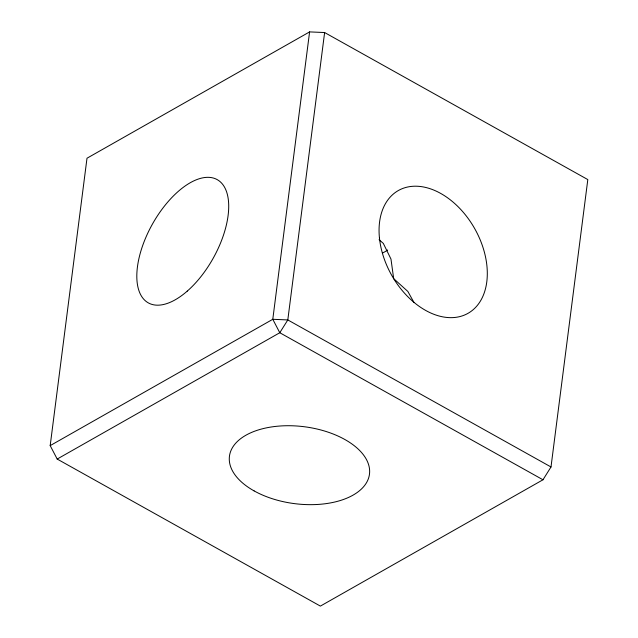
<?xml version="1.0" encoding="UTF-8"?>
<svg xmlns="http://www.w3.org/2000/svg" width="638" height="638" viewBox="0 0 638 638"><rect width="100%" height="100%" fill="white"/><g stroke="black" fill="none" stroke-linecap="round" stroke-linejoin="round"><path stroke-width="0.96" d="M50.187 445.619L86.999 158.224L309.597 31.9L324.622 32.538L587.813 179.581L551.001 466.976L542.978 479.776L320.38 606.1L57.189 459.057L50.187 445.619L272.785 319.295L287.81 319.933L551.001 466.976M309.597 31.9L272.785 319.295L279.787 332.733L542.978 479.776M324.622 32.538L287.81 319.933L279.787 332.733L57.189 459.057M379.068 239.673L383.326 243.421L390.974 259.06L393.678 278.647L407.849 291.438L414.022 302.556M387.633 250.016A70.587 38.758 7.3 0 1 382.569 253.047M187.253 291.119A70.587 34.843 -60.8 0 0 220.118 181.678A70.587 34.843 -60.8 0 0 140.918 250.949A70.587 34.843 -60.8 0 0 187.253 291.119M254.123 490.909A70.587 38.758 7.3 0 0 368.533 478.261A70.587 38.758 7.3 0 0 275.704 426.399A70.587 38.758 7.3 0 0 254.123 490.909M379.466 238.157A70.587 47.611 60.4 0 0 465.764 314.486A70.587 47.611 60.4 0 0 454.288 203.155A70.587 47.611 60.4 0 0 379.466 238.157"/></g></svg>
